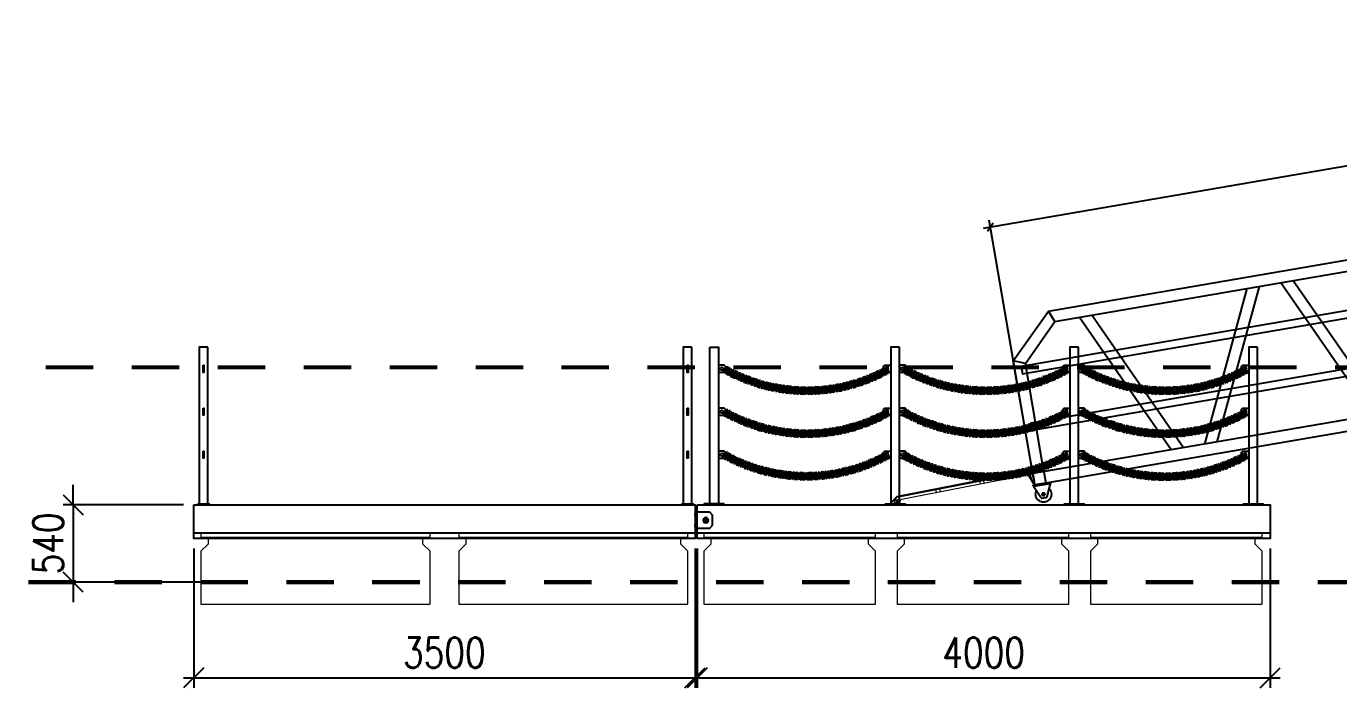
# Model space of a CAD drawing. Extents: x 8796 to 116961, y 24572 to 132726.
# Drawn here: x 70423 to 79586, y 42981 to 47600 of the extents above; entities that cross this region are included whole.
import ezdxf

# ---------------------------------------------------------------- set-up
doc = ezdxf.new("R2010")
doc.units = 0
doc.header["$LTSCALE"] = 1000
doc.header["$MEASUREMENT"] = 0
doc.linetypes.add('CENTER', pattern=[2, 1.25, -0.25, 0.25, -0.25])
doc.linetypes.add('CENTER2', pattern=[28.575, 19.05, -3.175, 3.175, -3.175])
for name, color, linetype, lineweight in [('CAXA0', 7, 'Continuous', 70), ('图框', 7, 'Continuous', 13), ('浮箱', 160, 'Continuous', 20), ('铝斜撑', 241, 'Continuous', 9)]:
    doc.layers.add(name, color=color, linetype=linetype, lineweight=lineweight)
for name, color, linetype in [('hjh350-1200', 170, 'Continuous'), ('铝横梁', 220, 'Continuous'), ('铝通', 4, 'Continuous')]:
    doc.layers.add(name, color=color, linetype=linetype)
doc.styles.add('HZTXT', font='txtw.shx', dxfattribs={"width": 0.8, "bigfont": 'hztxtw.shx'})
doc.dimstyles.new('DIM-50', dxfattribs={"dimscale": 50, "dimtxt": 3, "dimasz": 1, "dimexe": 1, "dimexo": 1, "dimgap": 1, "dimtad": 1, "dimdec": 1, "dimdsep": 46, "dimtxsty": 'HZTXT', "dimblk": 'OBLIQUE', "dimblk1": 'ARCHTICK', "dimblk2": 'OBLIQUE', "dimcen": 0, "dimdle": 1, "dimclrd": 9, "dimclre": 9, "dimclrt": 2, "dimadec": 1, "dimazin": 0, "dimtfac": 1, "dimtdec": 1, "dimtix": 1, "dimtmove": 2, "dimatfit": 3, "dimldrblk": 'OBLIQUE', "dimfxl": 0, "dimtolj": 1, "dimtzin": 0, "dimarcsym": 0})
doc.dimstyles.new('DIM-70', dxfattribs={"dimscale": 70, "dimtxt": 3, "dimasz": 2, "dimexe": 1, "dimexo": 1, "dimgap": 1, "dimtad": 1, "dimdec": 1, "dimdsep": 46, "dimtxsty": 'HZTXT', "dimblk": 'OBLIQUE', "dimcen": 0, "dimdle": 1, "dimclrd": 9, "dimclre": 9, "dimclrt": 2, "dimadec": 1, "dimazin": 0, "dimtfac": 1, "dimtdec": 1, "dimtix": 1, "dimtmove": 2, "dimatfit": 3, "dimldrblk": 'OBLIQUE', "dimfxl": 0, "dimtolj": 1, "dimtzin": 0, "dimarcsym": 0})

# ---------------------------------------------------------------- blocks, each defined once
blk = doc.blocks.new('*U253')
at = {"color": 5, "const_width": 30}
blk.add_lwpolyline([(166.4, 0), (-166.4, 0)], dxfattribs=at)
blk = doc.blocks.new('*U254')
at = {"color": 0, "linetype": 'ByBlock', "lineweight": -2, "transparency": 16777216}
for p in [(2400, 0), (3000, 0), (3600, 0), (4200, 0), (4800, 0), (5400, 0), (6000, 0), (6600, 0), (7200, 0), (7800, 0), (8400, 0), (9000, 0), (9600, 0), (10200, 0), (10800, 0), (11400, 0)]:
    blk.add_blockref('*U253', p, dxfattribs=at)
blk = doc.blocks.new('*U251')
at = {"color": 5, "const_width": 30}
blk.add_lwpolyline([(166.4, 0), (-166.4, 0)], dxfattribs=at)
blk = doc.blocks.new('*U252')
at = {"color": 0, "linetype": 'ByBlock', "lineweight": -2, "transparency": 16777216}
for p in [(2400, 0), (3000, 0), (3600, 0), (4200, 0), (4800, 0), (5400, 0), (6000, 0), (6600, 0), (7200, 0), (7800, 0), (8400, 0), (9000, 0), (9600, 0), (10200, 0), (10800, 0), (11400, 0)]:
    blk.add_blockref('*U251', p, dxfattribs=at)
blk = doc.blocks.new('GW-R')
at = {"color": 3, "linetype": 'CENTER2'}
for p, q in [((8398.2, 1959.9), (8368.2, 1959.9)), ((8383.2, 1944.9), (8383.2, 1974.9))]:
    blk.add_line(p, q, dxfattribs=at)
at = {"color": 1, "linetype": 'CENTER', "ltscale": 0.52}
for p, q in [((8368.9, 1959.9), (8397.5, 1959.9)), ((8383.2, 1974.2), (8383.2, 1945.6))]:
    blk.add_line(p, q, dxfattribs=at)
blk.add_lwpolyline([(8443.2, 2034.9), (8323.2, 2034.9), (8323.2, 2024.9), (8443.2, 2024.9)], close=True)
at = {"color": 0}
for points in [[(8360.4, 1941.6), (8323.2, 2024.9)], [(8405.9, 1941.6), (8443.2, 2024.9)]]:
    blk.add_lwpolyline(points, dxfattribs=at)
blk.add_lwpolyline([(8405.9, 1941.6, -0.317501), (8396.5, 1934.9), (8369.9, 1934.9, -0.317501), (8360.4, 1941.6)], format="xyb")
blk.add_circle((8383.2, 1959.9), 9)
blk.add_circle((8383.2, 1959.9), 9)
blk.add_arc((8383.2, 1959.9), 55, 144.99437, 35.00563)
blk = doc.blocks.new('A$C1CD0366B')
at = {"color": 1, "linetype": 'CENTER', "ltscale": 0.52}
for p, q in [((45.7, 50), (74.3, 50)), ((60, 35.7), (60, 64.3))]:
    blk.add_line(p, q, dxfattribs=at)
blk.add_lwpolyline([(0, 100), (0, 0), (10, 0), (10, 100)], close=True)
blk.add_lwpolyline([(10, 100), (86.7, 73.9, -0.315452), (90, 69.2), (90, 30.8, -0.315452), (86.7, 26.1), (10, 0)], format="xyb")
blk.add_circle((60, 50), 11)
blk = doc.blocks.new('*U198')
at = {"layer": '铝横梁'}
for points in [[(-163.3, -510), (-638.5, 510)], [(-75, -510), (-550.2, 510)], [(75, -510), (550.2, 510)], [(163.3, -510), (638.5, 510)]]:
    blk.add_lwpolyline(points, dxfattribs=at)
blk = doc.blocks.new('*U199')
at = {"color": 0, "linetype": 'ByBlock', "lineweight": -2, "transparency": 16777216}
for p in [(0, 0), (1427, 0), (2854, 0), (4281, 0), (5708, 0)]:
    blk.add_blockref('*U198', p, dxfattribs=at)
blk = doc.blocks.new('GW')
at = {"color": 3}
for points in [[(1209734.3, 2417378.3), (1209734.3, 2418178.3), (1209434.3, 2418478.3), (1202034.3, 2418478.3), (1201734.3, 2418178.3), (1201734.3, 2417378.3)], [(1202067.5, 2418398.3), (1202034.3, 2418478.3)], [(1209401.2, 2418398.3), (1209434.3, 2418478.3)], [(1209654.3, 2417378.3), (1209654.3, 2418145.2), (1209401.2, 2418398.3), (1202067.5, 2418398.3), (1201814.3, 2418145.2), (1201814.3, 2417378.3)], [(1201814.3, 2418145.2), (1201734.3, 2418178.3)], [(1209654.3, 2418145.2), (1209734.3, 2418178.3)]]:
    blk.add_lwpolyline(points, dxfattribs=at)
for points in [[(1201814.3, 2418128.3), (1209686.3, 2418128.3), (1209686.3, 2418078.3), (1201814.3, 2418078.2)], [(1201814.3, 2417728.3), (1209686.3, 2417728.3), (1209686.3, 2417678.3), (1201814.3, 2417678.2)]]:
    blk.add_lwpolyline(points, close=True)
blk.add_lwpolyline([(1201734.3, 2417378.3), (1209734.3, 2417378.3), (1209734.3, 2417298.3), (1201734.3, 2417298.3)], close=True, dxfattribs=at)
at = {"layer": '铝通'}
for points in [[(1201722.1, 2417404.2), (1201814.3, 2417378.3), (1201814.3, 2417298.3), (1201734.3, 2417298.3), (1201701.9, 2417378.9)], [(1209746.5, 2417404.2), (1209654.3, 2417378.3), (1209654.3, 2417298.3), (1209734.3, 2417298.3), (1209766.8, 2417378.9)]]:
    blk.add_lwpolyline(points, dxfattribs=at)
for points in [[(1201734.3, 2417378.3), (1201734.3, 2417321.8), (1201724.3, 2417321.8), (1201714.3, 2417378.3)], [(1209734.3, 2417378.3), (1209734.3, 2417321.8), (1209744.3, 2417321.8), (1209754.3, 2417378.3)]]:
    blk.add_lwpolyline(points, close=True, dxfattribs=at)
for centre in [(1201716, 2417388.3), (1209752.6, 2417388.3)]:
    blk.add_circle(centre, 7, dxfattribs=at)
for centre, start, end in [((1201716, 2417388.3), 69.00242, 213.73945), ((1209752.6, 2417388.3), 326.26055, 110.99758)]:
    blk.add_arc(centre, 17, start, end, dxfattribs=at)
for name, p in [('*U199', (1202881.9, 2417888.3)), ('GW-R', (1201301.1, 2415263.4))]:
    blk.add_blockref(name, p)
at = {"layer": '图框', "rotation": 270.000000000001}
blk.add_blockref('A$C1CD0366B', (1201724.3, 2417298.3), dxfattribs=at)
blk = doc.blocks.new('_Oblique')
at = {"color": 0, "linetype": 'ByBlock', "lineweight": -2}
blk.add_line((-0.5, -0.5), (0.5, 0.5), dxfattribs=at)
blk = doc.blocks.new('*D374')
at = {"color": 9, "lineweight": -2, "transparency": 16777216}
for p, q in [((85087.4, 47559.5), (77104.3, 46188.2)), ((85338.8, 45800.6), (85029.6, 47600.4)), ((77454.2, 44446.2), (77145.1, 46246))]:
    blk.add_line(p, q, dxfattribs=at)
at = {"layer": 'Defpoints', "color": 0, "transparency": 16777216}
for p in [(77153.6, 46196.7), (85347.2, 45751.3), (77462.7, 44397)]:
    blk.add_point(p, dxfattribs=at)
at = {"color": 9, "lineweight": -2, "transparency": 16777216, "xscale": 50, "yscale": 50, "zscale": 50}
for p, rotation in [((85038.1, 47551.1), 9.746884689865425), ((77153.6, 46196.7), 189.7468846898654)]:
    blk.add_blockref('_Oblique', p, dxfattribs=dict(at, rotation=rotation))
at = {"color": 2, "transparency": 16777216, "insert": (81074.6, 46997.1), "char_height": 150, "attachment_point": 5, "rotation": 9.74688, "style": 'HZTXT'}
blk.add_mtext('\\A1;8000', dxfattribs=at)
blk = doc.blocks.new('_ArchTick')
at = {"color": 0, "linetype": 'ByBlock', "const_width": 0.4}
blk.add_lwpolyline([(-0.5, -0.5), (0.5, 0.5)], dxfattribs=at)
blk = doc.blocks.new('ZZ-2')
blk.add_lwpolyline([(125607.4, 24331.4), (125517.4, 24331.4), (125497.4, 24311.4), (125497.4, 24236.4), (125517.4, 24216.4), (125607.4, 24216.4)])
blk.add_lwpolyline([(125617.4, 24211.4), (125607.4, 24211.4), (125607.4, 24336.4), (125617.4, 24336.4)], close=True)
blk.add_circle((125542.4, 24273.9), 18)
at = {"layer": 'Defpoints', "color": 1, "linetype": 'CENTER', "ltscale": 5}
for points in [[(125542.4, 24296.9), (125542.4, 24250.9)], [(125519.4, 24273.9), (125565.4, 24273.9)]]:
    blk.add_lwpolyline(points, dxfattribs=at)
at = {"layer": 'Defpoints', "color": 1, "linetype": 'CENTER', "ltscale": 2}
for points in [[(125602.4, 24311.4), (125612.4, 24311.4), (125622.4, 24311.4)], [(125602.4, 24236.4), (125612.4, 24236.4), (125622.4, 24236.4)]]:
    blk.add_lwpolyline(points, dxfattribs=at)
for points in [[(125617.4, 24302.3), (125617.4, 24320.4), (125607.4, 24320.4), (125607.4, 24302.3)], [(125617.4, 24227.3), (125617.4, 24245.4), (125607.4, 24245.4), (125607.4, 24227.3)]]:
    blk.add_lwpolyline(points, close=True, dxfattribs=at)
blk = doc.blocks.new('A$C32F71815')
at = {"layer": '铝斜撑', "linetype": 'Continuous'}
for p, q in [((3, 20), (0, 20)), ((0, 20), (0, 0)), ((40, 0), (0, 0)), ((3, 20), (3, 3)), ((40, 3), (3, 3)), ((40, 0), (40, 3))]:
    blk.add_line(p, q, dxfattribs=at)
blk = doc.blocks.new('tb')
at = {"lineweight": 0}
h = blk.add_hatch(dxfattribs=at)
h.set_pattern_fill('ANSI31', color=256, scale=0.125, style=0)
h.set_pattern_definition([(45, (-488846.90197, 126237.06756), (-0.2806330038, 0.28063300377), [])])
edge = h.paths.add_edge_path(flags=17)
edge.add_arc((0, 0), 6.5, 0, 360)
edge = h.paths.add_edge_path()
edge.add_arc((0, 0), 10, 0, 360)
for p, q in [((-15, -5), (-15, 15)), ((-15, 15), (943.1, 15)), ((-10, 10), (-10, -5)), ((941.6, 10), (-10, 10)), ((941.6, 10), (982.3, -16.4)), ((943.1, 15), (985, -12.2)), ((-10, -5), (-15, -5)), ((927.3, -10), (927.3, -20)), ((937.3, -30), (957.3, -30)), ((941.3, -23), (953.3, -23)), ((941.3, -30), (941.3, -23)), ((944.8, -23), (944.8, -7)), ((949.8, -23), (949.8, -7)), ((953.3, -30), (953.3, -23)), ((967.3, -10), (967.3, -20)), ((982.3, -16.4), (985, -12.2))]:
    blk.add_line(p, q, dxfattribs=at)
for points in [[(14.2, -10), (14.2, 10), (927.3, 10), (927.3, -10)], [(44.2, 10), (44.2, -10), (14.2, -10), (14.2, 10)], [(356.2, 10), (356.2, -10), (326.2, -10), (326.2, 10)], [(668.3, 10), (668.3, -10), (638.3, -10), (638.3, 10)]]:
    blk.add_lwpolyline(points, close=True, dxfattribs=at)
for radius in [10, 6.5]:
    blk.add_circle((0, 0), radius, dxfattribs=at)
for centre, start, end in [((937.3, -20), 180, 270), ((957.3, -20), 270, 0)]:
    blk.add_arc(centre, 10, start, end, dxfattribs=at)
blk.add_blockref('A$C32F71815', (927.3, -10), dxfattribs=at)
blk = doc.blocks.new('*U241')
at = {"layer": '浮箱'}
blk.add_lwpolyline([(-800, -249.9), (800, -249.9), (800, 119.9), (750, 169.9), (750, 219.9), (800, 219.9), (800, 249.9), (-800, 249.9), (-800, 219.9), (-750, 219.9), (-750, 169.9), (-800, 119.9)], close=True, dxfattribs=at)
blk.add_lwpolyline([(-750, 219.9), (750, 219.9)], dxfattribs=at)
blk = doc.blocks.new('*U242')
at = {"color": 0, "linetype": 'ByBlock', "lineweight": -2, "transparency": 16777216}
for p in [(0, 0), (1800, 0)]:
    blk.add_blockref('*U241', p, dxfattribs=at)
blk = doc.blocks.new('*U243')
at = {"layer": '浮箱'}
blk.add_lwpolyline([(-600, -249.9), (600, -249.9), (600, 119.9), (550, 169.9), (550, 219.9), (600, 219.9), (600, 249.9), (-600, 249.9), (-600, 219.9), (-550, 219.9), (-550, 169.9), (-600, 119.9)], close=True, dxfattribs=at)
blk.add_lwpolyline([(-550, 219.9), (550, 219.9)], dxfattribs=at)
blk = doc.blocks.new('*U244')
at = {"color": 0, "linetype": 'ByBlock', "lineweight": -2, "transparency": 16777216}
for p in [(0, 0), (1350, 0), (2700, 0)]:
    blk.add_blockref('*U243', p, dxfattribs=at)
blk = doc.blocks.new('*D362')
at = {"color": 9, "lineweight": -2, "transparency": 16777216}
for p, q in [((70751.3, 44258.4), (70751.3, 44398.4)), ((71521.8, 44258.4), (70681.3, 44258.4)), ((70751.3, 44258.4), (70751.3, 43718.4)), ((71900.6, 43718.4), (70681.3, 43718.4)), ((70751.3, 43718.4), (70751.3, 43578.4))]:
    blk.add_line(p, q, dxfattribs=at)
at = {"layer": 'Defpoints', "color": 0, "transparency": 16777216}
for p in [(71591.8, 44258.4), (70751.3, 43718.4), (71970.6, 43718.4)]:
    blk.add_point(p, dxfattribs=at)
at = {"color": 9, "lineweight": -2, "transparency": 16777216, "xscale": 140, "yscale": 140, "zscale": 140}
for p, rotation in [((70751.3, 44258.4), 270), ((70751.3, 43718.4), 90)]:
    blk.add_blockref('_Oblique', p, dxfattribs=dict(at, rotation=rotation))
at = {"color": 2, "transparency": 16777216, "insert": (70576.3, 43988.4), "char_height": 210, "attachment_point": 5, "rotation": 90, "style": 'HZTXT'}
blk.add_mtext('\\A1;540', dxfattribs=at)
blk = doc.blocks.new('*D272')
at = {"color": 9, "lineweight": -2, "transparency": 16777216}
for p, q in [((71591.8, 43952.9), (71591.8, 42980.6)), ((75091.7, 43952.9), (75091.7, 42980.6)), ((71521.8, 43050.6), (75161.7, 43050.6))]:
    blk.add_line(p, q, dxfattribs=at)
at = {"layer": 'Defpoints', "color": 0, "transparency": 16777216}
for p in [(71591.8, 44022.9), (75091.7, 44022.9), (75091.7, 43050.6)]:
    blk.add_point(p, dxfattribs=at)
at = {"color": 9, "lineweight": -2, "transparency": 16777216, "xscale": 140, "yscale": 140, "zscale": 140, "rotation": 180}
blk.add_blockref('_Oblique', (71591.8, 43050.6), dxfattribs=at)
at = {"color": 9, "lineweight": -2, "transparency": 16777216, "xscale": 140, "yscale": 140, "zscale": 140}
blk.add_blockref('_Oblique', (75091.7, 43050.6), dxfattribs=at)
at = {"color": 2, "transparency": 16777216, "insert": (73341.8, 43225.6), "char_height": 210, "attachment_point": 5, "style": 'HZTXT'}
blk.add_mtext('\\A1;3500', dxfattribs=at)
blk = doc.blocks.new('*D273')
at = {"color": 9, "lineweight": -2, "transparency": 16777216}
for p, q in [((75106.7, 43952.9), (75106.7, 42980.6)), ((79106.7, 43952.9), (79106.7, 42980.6)), ((75036.7, 43050.6), (79176.7, 43050.6))]:
    blk.add_line(p, q, dxfattribs=at)
at = {"layer": 'Defpoints', "color": 0, "transparency": 16777216}
for p in [(75106.7, 44022.9), (79106.7, 44022.9), (79106.7, 43050.6)]:
    blk.add_point(p, dxfattribs=at)
at = {"color": 9, "lineweight": -2, "transparency": 16777216, "xscale": 140, "yscale": 140, "zscale": 140, "rotation": 180}
blk.add_blockref('_Oblique', (75106.7, 43050.6), dxfattribs=at)
at = {"color": 9, "lineweight": -2, "transparency": 16777216, "xscale": 140, "yscale": 140, "zscale": 140}
blk.add_blockref('_Oblique', (79106.7, 43050.6), dxfattribs=at)
at = {"color": 2, "transparency": 16777216, "insert": (77106.7, 43225.6), "char_height": 210, "attachment_point": 5, "style": 'HZTXT'}
blk.add_mtext('\\A1;4000', dxfattribs=at)
blk = doc.blocks.new('*U63')
blk.add_lwpolyline([(-25, 25), (-25, -25), (15, -25), (25, -15), (25, 15), (15, 25), (-25, 25)])
blk.add_circle((0, 0), 10)
blk = doc.blocks.new('*U64')
at = {"color": 0, "linetype": 'ByBlock', "lineweight": -2, "transparency": 16777216}
for p in [(0, 600), (0, 300), (0, 0)]:
    blk.add_blockref('*U63', p, dxfattribs=at)
blk = doc.blocks.new('*U61')
blk.add_lwpolyline([(-25, 25), (-25, -25), (15, -25), (25, -15), (25, 15), (15, 25), (-25, 25)])
blk.add_circle((0, 0), 10)
blk = doc.blocks.new('*U62')
at = {"color": 0, "linetype": 'ByBlock', "lineweight": -2, "transparency": 16777216}
for p in [(0, 600), (0, 300), (0, 0)]:
    blk.add_blockref('*U61', p, dxfattribs=at)
blk = doc.blocks.new('LG-LZ')
at = {"color": 7}
for points in [[(1136941, 2514483.9), (1137081, 2514483.9), (1137081, 2514477.9), (1136941, 2514477.9), (1136941, 2514483.9)], [(1136955, 2514483.9), (1136955, 2514477.9)], [(1136962, 2514488.9), (1136962, 2514472.9)], [(1136969, 2514483.9), (1136969, 2514477.9)], [(1137053, 2514483.9), (1137053, 2514477.9)], [(1137060, 2514488.9), (1137060, 2514472.9)], [(1137067, 2514483.9), (1137067, 2514477.9)]]:
    blk.add_lwpolyline(points, dxfattribs=at)
at = {"layer": 'hjh350-1200', "color": 6}
blk.add_lwpolyline([(1137041, 2515577.9), (1136981, 2515577.9), (1136981, 2514483.9), (1137041, 2514483.9)], close=True, dxfattribs=at)
at = {"xscale": -1}
blk.add_blockref('*U62', (1136956, 2514827.9), dxfattribs=at)
blk.add_blockref('*U64', (1137066, 2514827.9))
blk = doc.blocks.new('*U223')
at = {"layer": 'CAXA0'}
for p, q in [((22.9, 13.8), (36.3, 14)), ((36.4, 6), (23.1, 5.8)), ((72.4, 15.8), (85.7, 16.6)), ((86.1, 8.6), (72.8, 7.8)), ((36.6, -4.6), (23.2, -4.8)), ((36.7, -12.6), (23.4, -12.8)), ((86.7, -2.1), (73.4, -2.8)), ((87.1, -10.1), (73.8, -10.8))]:
    blk.add_line(p, q, dxfattribs=at)
blk.add_lwpolyline([(71.5, 6.4), (39.6, 4.7, 1), (39.8, -3.3), (72, -1.6, 1), (71.5, 6.4)], format="xyb", dxfattribs=at)
for centre, radius, start, end in [((23.2, 0.5), 13.3, 90.91878, 163.46117), ((23.2, 0.5), 5.33, 90.91878, 132.3284), ((36.5, 0.7), 13.3, 19.62431, 90.91878), ((36.5, 0.7), 13.3, 19.62431, 90.91877), ((36.5, 0.7), 5.33, 49.50915, 90.91877), ((36.5, 0.7), 5.33, 49.50915, 90.91878), ((73.1, 2.5), 13.3, 93.16062, 165.70302), ((73.1, 2.5), 5.33, 93.16062, 134.57024), ((86.4, 3.3), 13.3, 20.61823, 93.16062), ((86.4, 3.3), 13.3, 20.61823, 93.16062), ((86.4, 3.3), 5.33, 51.751, 93.16062), ((86.4, 3.3), 5.33, 51.751, 93.16062), ((23.2, 0.5), 13.3, 198.37638, 270.91877), ((23.2, 0.5), 5.33, 229.50915, 270.91878), ((36.5, 0.7), 5.33, 270.91878, 312.3284), ((36.5, 0.7), 5.33, 270.91878, 312.3284), ((36.5, 0.7), 13.3, 270.91878, 344.71087), ((36.5, 0.7), 13.3, 270.91878, 344.71087), ((73.1, 2.5), 13.3, 200.61823, 273.16062), ((73.1, 2.5), 5.33, 231.751, 273.16063), ((86.4, 3.3), 5.33, 273.16062, 314.57025), ((86.4, 3.3), 5.33, 273.16062, 314.57025), ((86.4, 3.3), 13.3, 273.16062, 345.70302), ((86.4, 3.3), 13.3, 273.16062, 345.70302)]:
    blk.add_arc(centre, radius, start, end, dxfattribs=at)
blk = doc.blocks.new('*U224')
at = {"color": 0, "linetype": 'ByBlock', "lineweight": -2, "transparency": 16777216}
for p, rotation in [((1133087.5, 2514792.3), 332.1169999690284), ((1134101.6, 2514755.6), 23.74112330686542), ((1134147, 2514776.7), 26.19941489438151), ((1133132.2, 2514769.8), 334.5752915565449), ((1133177.8, 2514749.3), 337.0335831440608), ((1133224.2, 2514730.8), 339.4918747315768), ((1133271.4, 2514714.3), 341.9501663190929), ((1133319.2, 2514699.9), 344.408457906609), ((1133863.8, 2514680.2), 11.44966536928477), ((1133912.6, 2514691.1), 13.90795695680105), ((1133960.8, 2514704.2), 16.36624854431703), ((1134008.5, 2514719.3), 18.824540131833), ((1134055.5, 2514736.5), 21.28283171934912), ((1133367.7, 2514687.5), 346.8667494941251), ((1133416.6, 2514677.1), 349.3250410816411), ((1133465.9, 2514668.9), 351.783332669157), ((1133515.5, 2514662.9), 354.2416242566727), ((1133565.4, 2514658.9), 356.699915844189), ((1133615.4, 2514657.1), 359.1582074317055), ((1133665.3, 2514657.4), 1.616499019220556), ((1133715.3, 2514659.9), 4.074790606736444), ((1133765.1, 2514664.5), 6.533082194252587), ((1133814.6, 2514671.3), 8.99137378176869)]:
    blk.add_blockref('*U223', p, dxfattribs=dict(at, rotation=rotation))
blk = doc.blocks.new('*U225')
at = {"layer": 'CAXA0'}
for p, q in [((22.9, 13.8), (36.3, 14)), ((36.4, 6), (23.1, 5.8)), ((72.4, 15.8), (85.7, 16.6)), ((86.1, 8.6), (72.8, 7.8)), ((36.6, -4.6), (23.2, -4.8)), ((36.7, -12.6), (23.4, -12.8)), ((86.7, -2.1), (73.4, -2.8)), ((87.1, -10.1), (73.8, -10.8))]:
    blk.add_line(p, q, dxfattribs=at)
blk.add_lwpolyline([(71.5, 6.4), (39.6, 4.7, 1), (39.8, -3.3), (72, -1.6, 1), (71.5, 6.4)], format="xyb", dxfattribs=at)
for centre, radius, start, end in [((23.2, 0.5), 13.3, 90.91878, 163.46117), ((23.2, 0.5), 5.33, 90.91878, 132.3284), ((36.5, 0.7), 13.3, 19.62431, 90.91878), ((36.5, 0.7), 13.3, 19.62431, 90.91877), ((36.5, 0.7), 5.33, 49.50915, 90.91877), ((36.5, 0.7), 5.33, 49.50915, 90.91878), ((73.1, 2.5), 13.3, 93.16062, 165.70302), ((73.1, 2.5), 5.33, 93.16062, 134.57024), ((86.4, 3.3), 13.3, 20.61823, 93.16062), ((86.4, 3.3), 13.3, 20.61823, 93.16062), ((86.4, 3.3), 5.33, 51.751, 93.16062), ((86.4, 3.3), 5.33, 51.751, 93.16062), ((23.2, 0.5), 13.3, 198.37638, 270.91877), ((23.2, 0.5), 5.33, 229.50915, 270.91878), ((36.5, 0.7), 5.33, 270.91878, 312.3284), ((36.5, 0.7), 5.33, 270.91878, 312.3284), ((36.5, 0.7), 13.3, 270.91878, 344.71087), ((36.5, 0.7), 13.3, 270.91878, 344.71087), ((73.1, 2.5), 13.3, 200.61823, 273.16062), ((73.1, 2.5), 5.33, 231.751, 273.16063), ((86.4, 3.3), 5.33, 273.16062, 314.57025), ((86.4, 3.3), 5.33, 273.16062, 314.57025), ((86.4, 3.3), 13.3, 273.16062, 345.70302), ((86.4, 3.3), 13.3, 273.16062, 345.70302)]:
    blk.add_arc(centre, radius, start, end, dxfattribs=at)
blk = doc.blocks.new('*U213')
at = {"color": 0, "linetype": 'ByBlock', "lineweight": -2, "transparency": 16777216}
for p, rotation in [((1133087.5, 2514792.3), 332.1169999690284), ((1134101.6, 2514755.6), 23.74112330686542), ((1134147, 2514776.7), 26.19941489438151), ((1133132.2, 2514769.8), 334.5752915565449), ((1133177.8, 2514749.3), 337.0335831440608), ((1133224.2, 2514730.8), 339.4918747315768), ((1133271.4, 2514714.3), 341.9501663190929), ((1133319.2, 2514699.9), 344.408457906609), ((1133863.8, 2514680.2), 11.44966536928477), ((1133912.6, 2514691.1), 13.90795695680105), ((1133960.8, 2514704.2), 16.36624854431703), ((1134008.5, 2514719.3), 18.824540131833), ((1134055.5, 2514736.5), 21.28283171934912), ((1133367.7, 2514687.5), 346.8667494941251), ((1133416.6, 2514677.1), 349.3250410816411), ((1133465.9, 2514668.9), 351.783332669157), ((1133515.5, 2514662.9), 354.2416242566727), ((1133565.4, 2514658.9), 356.699915844189), ((1133615.4, 2514657.1), 359.1582074317055), ((1133665.3, 2514657.4), 1.616499019220556), ((1133715.3, 2514659.9), 4.074790606736444), ((1133765.1, 2514664.5), 6.533082194252587), ((1133814.6, 2514671.3), 8.99137378176869)]:
    blk.add_blockref('*U225', p, dxfattribs=dict(at, rotation=rotation))
blk = doc.blocks.new('*U220')
at = {"layer": 'CAXA0'}
for p, q in [((22.9, 13.8), (36.3, 14)), ((36.4, 6), (23.1, 5.8)), ((72.4, 15.8), (85.7, 16.6)), ((86.1, 8.6), (72.8, 7.8)), ((36.6, -4.6), (23.2, -4.8)), ((36.7, -12.6), (23.4, -12.8)), ((86.7, -2.1), (73.4, -2.8)), ((87.1, -10.1), (73.8, -10.8))]:
    blk.add_line(p, q, dxfattribs=at)
blk.add_lwpolyline([(71.5, 6.4), (39.6, 4.7, 1), (39.8, -3.3), (72, -1.6, 1), (71.5, 6.4)], format="xyb", dxfattribs=at)
for centre, radius, start, end in [((23.2, 0.5), 13.3, 90.91878, 163.46117), ((23.2, 0.5), 5.33, 90.91878, 132.3284), ((36.5, 0.7), 13.3, 19.62431, 90.91878), ((36.5, 0.7), 13.3, 19.62431, 90.91877), ((36.5, 0.7), 5.33, 49.50915, 90.91877), ((36.5, 0.7), 5.33, 49.50915, 90.91878), ((73.1, 2.5), 13.3, 93.16062, 165.70302), ((73.1, 2.5), 5.33, 93.16062, 134.57024), ((86.4, 3.3), 13.3, 20.61823, 93.16062), ((86.4, 3.3), 13.3, 20.61823, 93.16062), ((86.4, 3.3), 5.33, 51.751, 93.16062), ((86.4, 3.3), 5.33, 51.751, 93.16062), ((23.2, 0.5), 13.3, 198.37638, 270.91877), ((23.2, 0.5), 5.33, 229.50915, 270.91878), ((36.5, 0.7), 5.33, 270.91878, 312.3284), ((36.5, 0.7), 5.33, 270.91878, 312.3284), ((36.5, 0.7), 13.3, 270.91878, 344.71087), ((36.5, 0.7), 13.3, 270.91878, 344.71087), ((73.1, 2.5), 13.3, 200.61823, 273.16062), ((73.1, 2.5), 5.33, 231.751, 273.16063), ((86.4, 3.3), 5.33, 273.16062, 314.57025), ((86.4, 3.3), 5.33, 273.16062, 314.57025), ((86.4, 3.3), 13.3, 273.16062, 345.70302), ((86.4, 3.3), 13.3, 273.16062, 345.70302)]:
    blk.add_arc(centre, radius, start, end, dxfattribs=at)
blk = doc.blocks.new('*U222')
at = {"color": 0, "linetype": 'ByBlock', "lineweight": -2, "transparency": 16777216}
for p, rotation in [((1133087.5, 2514792.3), 332.1169999690284), ((1134101.6, 2514755.6), 23.74112330686542), ((1134147, 2514776.7), 26.19941489438151), ((1133132.2, 2514769.8), 334.5752915565449), ((1133177.8, 2514749.3), 337.0335831440608), ((1133224.2, 2514730.8), 339.4918747315768), ((1133271.4, 2514714.3), 341.9501663190929), ((1133319.2, 2514699.9), 344.408457906609), ((1133863.8, 2514680.2), 11.44966536928477), ((1133912.6, 2514691.1), 13.90795695680105), ((1133960.8, 2514704.2), 16.36624854431703), ((1134008.5, 2514719.3), 18.824540131833), ((1134055.5, 2514736.5), 21.28283171934912), ((1133367.7, 2514687.5), 346.8667494941251), ((1133416.6, 2514677.1), 349.3250410816411), ((1133465.9, 2514668.9), 351.783332669157), ((1133515.5, 2514662.9), 354.2416242566727), ((1133565.4, 2514658.9), 356.699915844189), ((1133615.4, 2514657.1), 359.1582074317055), ((1133665.3, 2514657.4), 1.616499019220556), ((1133715.3, 2514659.9), 4.074790606736444), ((1133765.1, 2514664.5), 6.533082194252587), ((1133814.6, 2514671.3), 8.99137378176869)]:
    blk.add_blockref('*U220', p, dxfattribs=dict(at, rotation=rotation))
blk = doc.blocks.new('*U210')
at = {"layer": 'CAXA0'}
for p, q in [((22.9, 13.8), (36.3, 14)), ((36.4, 6), (23.1, 5.8)), ((72.4, 15.8), (85.7, 16.6)), ((86.1, 8.6), (72.8, 7.8)), ((36.6, -4.6), (23.2, -4.8)), ((36.7, -12.6), (23.4, -12.8)), ((86.7, -2.1), (73.4, -2.8)), ((87.1, -10.1), (73.8, -10.8))]:
    blk.add_line(p, q, dxfattribs=at)
blk.add_lwpolyline([(71.5, 6.4), (39.6, 4.7, 1), (39.8, -3.3), (72, -1.6, 1), (71.5, 6.4)], format="xyb", dxfattribs=at)
for centre, radius, start, end in [((23.2, 0.5), 13.3, 90.91878, 163.46117), ((23.2, 0.5), 5.33, 90.91878, 132.3284), ((36.5, 0.7), 13.3, 19.62431, 90.91878), ((36.5, 0.7), 13.3, 19.62431, 90.91877), ((36.5, 0.7), 5.33, 49.50915, 90.91877), ((36.5, 0.7), 5.33, 49.50915, 90.91878), ((73.1, 2.5), 13.3, 93.16062, 165.70302), ((73.1, 2.5), 5.33, 93.16062, 134.57024), ((86.4, 3.3), 13.3, 20.61823, 93.16062), ((86.4, 3.3), 13.3, 20.61823, 93.16062), ((86.4, 3.3), 5.33, 51.751, 93.16062), ((86.4, 3.3), 5.33, 51.751, 93.16062), ((23.2, 0.5), 13.3, 198.37638, 270.91877), ((23.2, 0.5), 5.33, 229.50915, 270.91878), ((36.5, 0.7), 5.33, 270.91878, 312.3284), ((36.5, 0.7), 5.33, 270.91878, 312.3284), ((36.5, 0.7), 13.3, 270.91878, 344.71087), ((36.5, 0.7), 13.3, 270.91878, 344.71087), ((73.1, 2.5), 13.3, 200.61823, 273.16062), ((73.1, 2.5), 5.33, 231.751, 273.16063), ((86.4, 3.3), 5.33, 273.16062, 314.57025), ((86.4, 3.3), 5.33, 273.16062, 314.57025), ((86.4, 3.3), 13.3, 273.16062, 345.70302), ((86.4, 3.3), 13.3, 273.16062, 345.70302)]:
    blk.add_arc(centre, radius, start, end, dxfattribs=at)
blk = doc.blocks.new('*U211')
at = {"color": 0, "linetype": 'ByBlock', "lineweight": -2, "transparency": 16777216}
for p, rotation in [((1133087.5, 2514792.3), 332.1169999690284), ((1134101.6, 2514755.6), 23.74112330686542), ((1134147, 2514776.7), 26.19941489438151), ((1133132.2, 2514769.8), 334.5752915565449), ((1133177.8, 2514749.3), 337.0335831440608), ((1133224.2, 2514730.8), 339.4918747315768), ((1133271.4, 2514714.3), 341.9501663190929), ((1133319.2, 2514699.9), 344.408457906609), ((1133863.8, 2514680.2), 11.44966536928477), ((1133912.6, 2514691.1), 13.90795695680105), ((1133960.8, 2514704.2), 16.36624854431703), ((1134008.5, 2514719.3), 18.824540131833), ((1134055.5, 2514736.5), 21.28283171934912), ((1133367.7, 2514687.5), 346.8667494941251), ((1133416.6, 2514677.1), 349.3250410816411), ((1133465.9, 2514668.9), 351.783332669157), ((1133515.5, 2514662.9), 354.2416242566727), ((1133565.4, 2514658.9), 356.699915844189), ((1133615.4, 2514657.1), 359.1582074317055), ((1133665.3, 2514657.4), 1.616499019220556), ((1133715.3, 2514659.9), 4.074790606736444), ((1133765.1, 2514664.5), 6.533082194252587), ((1133814.6, 2514671.3), 8.99137378176869)]:
    blk.add_blockref('*U210', p, dxfattribs=dict(at, rotation=rotation))
blk = doc.blocks.new('*U212')
at = {"layer": 'CAXA0'}
for p, q in [((22.9, 13.8), (36.3, 14)), ((36.4, 6), (23.1, 5.8)), ((72.4, 15.8), (85.7, 16.6)), ((86.1, 8.6), (72.8, 7.8)), ((36.6, -4.6), (23.2, -4.8)), ((36.7, -12.6), (23.4, -12.8)), ((86.7, -2.1), (73.4, -2.8)), ((87.1, -10.1), (73.8, -10.8))]:
    blk.add_line(p, q, dxfattribs=at)
blk.add_lwpolyline([(71.5, 6.4), (39.6, 4.7, 1), (39.8, -3.3), (72, -1.6, 1), (71.5, 6.4)], format="xyb", dxfattribs=at)
for centre, radius, start, end in [((23.2, 0.5), 13.3, 90.91878, 163.46117), ((23.2, 0.5), 5.33, 90.91878, 132.3284), ((36.5, 0.7), 13.3, 19.62431, 90.91878), ((36.5, 0.7), 13.3, 19.62431, 90.91877), ((36.5, 0.7), 5.33, 49.50915, 90.91877), ((36.5, 0.7), 5.33, 49.50915, 90.91878), ((73.1, 2.5), 13.3, 93.16062, 165.70302), ((73.1, 2.5), 5.33, 93.16062, 134.57024), ((86.4, 3.3), 13.3, 20.61823, 93.16062), ((86.4, 3.3), 13.3, 20.61823, 93.16062), ((86.4, 3.3), 5.33, 51.751, 93.16062), ((86.4, 3.3), 5.33, 51.751, 93.16062), ((23.2, 0.5), 13.3, 198.37638, 270.91877), ((23.2, 0.5), 5.33, 229.50915, 270.91878), ((36.5, 0.7), 5.33, 270.91878, 312.3284), ((36.5, 0.7), 5.33, 270.91878, 312.3284), ((36.5, 0.7), 13.3, 270.91878, 344.71087), ((36.5, 0.7), 13.3, 270.91878, 344.71087), ((73.1, 2.5), 13.3, 200.61823, 273.16062), ((73.1, 2.5), 5.33, 231.751, 273.16063), ((86.4, 3.3), 5.33, 273.16062, 314.57025), ((86.4, 3.3), 5.33, 273.16062, 314.57025), ((86.4, 3.3), 13.3, 273.16062, 345.70302), ((86.4, 3.3), 13.3, 273.16062, 345.70302)]:
    blk.add_arc(centre, radius, start, end, dxfattribs=at)
blk = doc.blocks.new('*U216')
at = {"color": 0, "linetype": 'ByBlock', "lineweight": -2, "transparency": 16777216}
for p, rotation in [((1133087.5, 2514792.3), 332.1169999690284), ((1134101.6, 2514755.6), 23.74112330686542), ((1134147, 2514776.7), 26.19941489438151), ((1133132.2, 2514769.8), 334.5752915565449), ((1133177.8, 2514749.3), 337.0335831440608), ((1133224.2, 2514730.8), 339.4918747315768), ((1133271.4, 2514714.3), 341.9501663190929), ((1133319.2, 2514699.9), 344.408457906609), ((1133863.8, 2514680.2), 11.44966536928477), ((1133912.6, 2514691.1), 13.90795695680105), ((1133960.8, 2514704.2), 16.36624854431703), ((1134008.5, 2514719.3), 18.824540131833), ((1134055.5, 2514736.5), 21.28283171934912), ((1133367.7, 2514687.5), 346.8667494941251), ((1133416.6, 2514677.1), 349.3250410816411), ((1133465.9, 2514668.9), 351.783332669157), ((1133515.5, 2514662.9), 354.2416242566727), ((1133565.4, 2514658.9), 356.699915844189), ((1133615.4, 2514657.1), 359.1582074317055), ((1133665.3, 2514657.4), 1.616499019220556), ((1133715.3, 2514659.9), 4.074790606736444), ((1133765.1, 2514664.5), 6.533082194252587), ((1133814.6, 2514671.3), 8.99137378176869)]:
    blk.add_blockref('*U212', p, dxfattribs=dict(at, rotation=rotation))
blk = doc.blocks.new('*U217')
at = {"layer": 'CAXA0'}
for p, q in [((22.9, 13.8), (36.3, 14)), ((36.4, 6), (23.1, 5.8)), ((72.4, 15.8), (85.7, 16.6)), ((86.1, 8.6), (72.8, 7.8)), ((36.6, -4.6), (23.2, -4.8)), ((36.7, -12.6), (23.4, -12.8)), ((86.7, -2.1), (73.4, -2.8)), ((87.1, -10.1), (73.8, -10.8))]:
    blk.add_line(p, q, dxfattribs=at)
blk.add_lwpolyline([(71.5, 6.4), (39.6, 4.7, 1), (39.8, -3.3), (72, -1.6, 1), (71.5, 6.4)], format="xyb", dxfattribs=at)
for centre, radius, start, end in [((23.2, 0.5), 13.3, 90.91878, 163.46117), ((23.2, 0.5), 5.33, 90.91878, 132.3284), ((36.5, 0.7), 13.3, 19.62431, 90.91878), ((36.5, 0.7), 13.3, 19.62431, 90.91877), ((36.5, 0.7), 5.33, 49.50915, 90.91877), ((36.5, 0.7), 5.33, 49.50915, 90.91878), ((73.1, 2.5), 13.3, 93.16062, 165.70302), ((73.1, 2.5), 5.33, 93.16062, 134.57024), ((86.4, 3.3), 13.3, 20.61823, 93.16062), ((86.4, 3.3), 13.3, 20.61823, 93.16062), ((86.4, 3.3), 5.33, 51.751, 93.16062), ((86.4, 3.3), 5.33, 51.751, 93.16062), ((23.2, 0.5), 13.3, 198.37638, 270.91877), ((23.2, 0.5), 5.33, 229.50915, 270.91878), ((36.5, 0.7), 5.33, 270.91878, 312.3284), ((36.5, 0.7), 5.33, 270.91878, 312.3284), ((36.5, 0.7), 13.3, 270.91878, 344.71087), ((36.5, 0.7), 13.3, 270.91878, 344.71087), ((73.1, 2.5), 13.3, 200.61823, 273.16062), ((73.1, 2.5), 5.33, 231.751, 273.16063), ((86.4, 3.3), 5.33, 273.16062, 314.57025), ((86.4, 3.3), 5.33, 273.16062, 314.57025), ((86.4, 3.3), 13.3, 273.16062, 345.70302), ((86.4, 3.3), 13.3, 273.16062, 345.70302)]:
    blk.add_arc(centre, radius, start, end, dxfattribs=at)
blk = doc.blocks.new('*U209')
at = {"color": 0, "linetype": 'ByBlock', "lineweight": -2, "transparency": 16777216}
for p, rotation in [((1133087.5, 2514792.3), 332.1169999690284), ((1134101.6, 2514755.6), 23.74112330686542), ((1134147, 2514776.7), 26.19941489438151), ((1133132.2, 2514769.8), 334.5752915565449), ((1133177.8, 2514749.3), 337.0335831440608), ((1133224.2, 2514730.8), 339.4918747315768), ((1133271.4, 2514714.3), 341.9501663190929), ((1133319.2, 2514699.9), 344.408457906609), ((1133863.8, 2514680.2), 11.44966536928477), ((1133912.6, 2514691.1), 13.90795695680105), ((1133960.8, 2514704.2), 16.36624854431703), ((1134008.5, 2514719.3), 18.824540131833), ((1134055.5, 2514736.5), 21.28283171934912), ((1133367.7, 2514687.5), 346.8667494941251), ((1133416.6, 2514677.1), 349.3250410816411), ((1133465.9, 2514668.9), 351.783332669157), ((1133515.5, 2514662.9), 354.2416242566727), ((1133565.4, 2514658.9), 356.699915844189), ((1133615.4, 2514657.1), 359.1582074317055), ((1133665.3, 2514657.4), 1.616499019220556), ((1133715.3, 2514659.9), 4.074790606736444), ((1133765.1, 2514664.5), 6.533082194252587), ((1133814.6, 2514671.3), 8.99137378176869)]:
    blk.add_blockref('*U217', p, dxfattribs=dict(at, rotation=rotation))
blk = doc.blocks.new('*U221')
at = {"layer": 'CAXA0'}
for p, q in [((22.9, 13.8), (36.3, 14)), ((36.4, 6), (23.1, 5.8)), ((72.4, 15.8), (85.7, 16.6)), ((86.1, 8.6), (72.8, 7.8)), ((36.6, -4.6), (23.2, -4.8)), ((36.7, -12.6), (23.4, -12.8)), ((86.7, -2.1), (73.4, -2.8)), ((87.1, -10.1), (73.8, -10.8))]:
    blk.add_line(p, q, dxfattribs=at)
blk.add_lwpolyline([(71.5, 6.4), (39.6, 4.7, 1), (39.8, -3.3), (72, -1.6, 1), (71.5, 6.4)], format="xyb", dxfattribs=at)
for centre, radius, start, end in [((23.2, 0.5), 13.3, 90.91878, 163.46117), ((23.2, 0.5), 5.33, 90.91878, 132.3284), ((36.5, 0.7), 13.3, 19.62431, 90.91878), ((36.5, 0.7), 13.3, 19.62431, 90.91877), ((36.5, 0.7), 5.33, 49.50915, 90.91877), ((36.5, 0.7), 5.33, 49.50915, 90.91878), ((73.1, 2.5), 13.3, 93.16062, 165.70302), ((73.1, 2.5), 5.33, 93.16062, 134.57024), ((86.4, 3.3), 13.3, 20.61823, 93.16062), ((86.4, 3.3), 13.3, 20.61823, 93.16062), ((86.4, 3.3), 5.33, 51.751, 93.16062), ((86.4, 3.3), 5.33, 51.751, 93.16062), ((23.2, 0.5), 13.3, 198.37638, 270.91877), ((23.2, 0.5), 5.33, 229.50915, 270.91878), ((36.5, 0.7), 5.33, 270.91878, 312.3284), ((36.5, 0.7), 5.33, 270.91878, 312.3284), ((36.5, 0.7), 13.3, 270.91878, 344.71087), ((36.5, 0.7), 13.3, 270.91878, 344.71087), ((73.1, 2.5), 13.3, 200.61823, 273.16062), ((73.1, 2.5), 5.33, 231.751, 273.16063), ((86.4, 3.3), 5.33, 273.16062, 314.57025), ((86.4, 3.3), 5.33, 273.16062, 314.57025), ((86.4, 3.3), 13.3, 273.16062, 345.70302), ((86.4, 3.3), 13.3, 273.16062, 345.70302)]:
    blk.add_arc(centre, radius, start, end, dxfattribs=at)
blk = doc.blocks.new('*U214')
at = {"color": 0, "linetype": 'ByBlock', "lineweight": -2, "transparency": 16777216}
for p, rotation in [((1133087.5, 2514792.3), 332.1169999690284), ((1134101.6, 2514755.6), 23.74112330686542), ((1134147, 2514776.7), 26.19941489438151), ((1133132.2, 2514769.8), 334.5752915565449), ((1133177.8, 2514749.3), 337.0335831440608), ((1133224.2, 2514730.8), 339.4918747315768), ((1133271.4, 2514714.3), 341.9501663190929), ((1133319.2, 2514699.9), 344.408457906609), ((1133863.8, 2514680.2), 11.44966536928477), ((1133912.6, 2514691.1), 13.90795695680105), ((1133960.8, 2514704.2), 16.36624854431703), ((1134008.5, 2514719.3), 18.824540131833), ((1134055.5, 2514736.5), 21.28283171934912), ((1133367.7, 2514687.5), 346.8667494941251), ((1133416.6, 2514677.1), 349.3250410816411), ((1133465.9, 2514668.9), 351.783332669157), ((1133515.5, 2514662.9), 354.2416242566727), ((1133565.4, 2514658.9), 356.699915844189), ((1133615.4, 2514657.1), 359.1582074317055), ((1133665.3, 2514657.4), 1.616499019220556), ((1133715.3, 2514659.9), 4.074790606736444), ((1133765.1, 2514664.5), 6.533082194252587), ((1133814.6, 2514671.3), 8.99137378176869)]:
    blk.add_blockref('*U221', p, dxfattribs=dict(at, rotation=rotation))
blk = doc.blocks.new('*U215')
at = {"layer": 'CAXA0'}
for p, q in [((22.9, 13.8), (36.3, 14)), ((36.4, 6), (23.1, 5.8)), ((72.4, 15.8), (85.7, 16.6)), ((86.1, 8.6), (72.8, 7.8)), ((36.6, -4.6), (23.2, -4.8)), ((36.7, -12.6), (23.4, -12.8)), ((86.7, -2.1), (73.4, -2.8)), ((87.1, -10.1), (73.8, -10.8))]:
    blk.add_line(p, q, dxfattribs=at)
blk.add_lwpolyline([(71.5, 6.4), (39.6, 4.7, 1), (39.8, -3.3), (72, -1.6, 1), (71.5, 6.4)], format="xyb", dxfattribs=at)
for centre, radius, start, end in [((23.2, 0.5), 13.3, 90.91878, 163.46117), ((23.2, 0.5), 5.33, 90.91878, 132.3284), ((36.5, 0.7), 13.3, 19.62431, 90.91878), ((36.5, 0.7), 13.3, 19.62431, 90.91877), ((36.5, 0.7), 5.33, 49.50915, 90.91877), ((36.5, 0.7), 5.33, 49.50915, 90.91878), ((73.1, 2.5), 13.3, 93.16062, 165.70302), ((73.1, 2.5), 5.33, 93.16062, 134.57024), ((86.4, 3.3), 13.3, 20.61823, 93.16062), ((86.4, 3.3), 13.3, 20.61823, 93.16062), ((86.4, 3.3), 5.33, 51.751, 93.16062), ((86.4, 3.3), 5.33, 51.751, 93.16062), ((23.2, 0.5), 13.3, 198.37638, 270.91877), ((23.2, 0.5), 5.33, 229.50915, 270.91878), ((36.5, 0.7), 5.33, 270.91878, 312.3284), ((36.5, 0.7), 5.33, 270.91878, 312.3284), ((36.5, 0.7), 13.3, 270.91878, 344.71087), ((36.5, 0.7), 13.3, 270.91878, 344.71087), ((73.1, 2.5), 13.3, 200.61823, 273.16062), ((73.1, 2.5), 5.33, 231.751, 273.16063), ((86.4, 3.3), 5.33, 273.16062, 314.57025), ((86.4, 3.3), 5.33, 273.16062, 314.57025), ((86.4, 3.3), 13.3, 273.16062, 345.70302), ((86.4, 3.3), 13.3, 273.16062, 345.70302)]:
    blk.add_arc(centre, radius, start, end, dxfattribs=at)
blk = doc.blocks.new('*U218')
at = {"color": 0, "linetype": 'ByBlock', "lineweight": -2, "transparency": 16777216}
for p, rotation in [((1133087.5, 2514792.3), 332.1169999690284), ((1134101.6, 2514755.6), 23.74112330686542), ((1134147, 2514776.7), 26.19941489438151), ((1133132.2, 2514769.8), 334.5752915565449), ((1133177.8, 2514749.3), 337.0335831440608), ((1133224.2, 2514730.8), 339.4918747315768), ((1133271.4, 2514714.3), 341.9501663190929), ((1133319.2, 2514699.9), 344.408457906609), ((1133863.8, 2514680.2), 11.44966536928477), ((1133912.6, 2514691.1), 13.90795695680105), ((1133960.8, 2514704.2), 16.36624854431703), ((1134008.5, 2514719.3), 18.824540131833), ((1134055.5, 2514736.5), 21.28283171934912), ((1133367.7, 2514687.5), 346.8667494941251), ((1133416.6, 2514677.1), 349.3250410816411), ((1133465.9, 2514668.9), 351.783332669157), ((1133515.5, 2514662.9), 354.2416242566727), ((1133565.4, 2514658.9), 356.699915844189), ((1133615.4, 2514657.1), 359.1582074317055), ((1133665.3, 2514657.4), 1.616499019220556), ((1133715.3, 2514659.9), 4.074790606736444), ((1133765.1, 2514664.5), 6.533082194252587), ((1133814.6, 2514671.3), 8.99137378176869)]:
    blk.add_blockref('*U215', p, dxfattribs=dict(at, rotation=rotation))
blk = doc.blocks.new('*U219')
at = {"layer": 'CAXA0'}
for p, q in [((22.9, 13.8), (36.3, 14)), ((36.4, 6), (23.1, 5.8)), ((72.4, 15.8), (85.7, 16.6)), ((86.1, 8.6), (72.8, 7.8)), ((36.6, -4.6), (23.2, -4.8)), ((36.7, -12.6), (23.4, -12.8)), ((86.7, -2.1), (73.4, -2.8)), ((87.1, -10.1), (73.8, -10.8))]:
    blk.add_line(p, q, dxfattribs=at)
blk.add_lwpolyline([(71.5, 6.4), (39.6, 4.7, 1), (39.8, -3.3), (72, -1.6, 1), (71.5, 6.4)], format="xyb", dxfattribs=at)
for centre, radius, start, end in [((23.2, 0.5), 13.3, 90.91878, 163.46117), ((23.2, 0.5), 5.33, 90.91878, 132.3284), ((36.5, 0.7), 13.3, 19.62431, 90.91878), ((36.5, 0.7), 13.3, 19.62431, 90.91877), ((36.5, 0.7), 5.33, 49.50915, 90.91877), ((36.5, 0.7), 5.33, 49.50915, 90.91878), ((73.1, 2.5), 13.3, 93.16062, 165.70302), ((73.1, 2.5), 5.33, 93.16062, 134.57024), ((86.4, 3.3), 13.3, 20.61823, 93.16062), ((86.4, 3.3), 13.3, 20.61823, 93.16062), ((86.4, 3.3), 5.33, 51.751, 93.16062), ((86.4, 3.3), 5.33, 51.751, 93.16062), ((23.2, 0.5), 13.3, 198.37638, 270.91877), ((23.2, 0.5), 5.33, 229.50915, 270.91878), ((36.5, 0.7), 5.33, 270.91878, 312.3284), ((36.5, 0.7), 5.33, 270.91878, 312.3284), ((36.5, 0.7), 13.3, 270.91878, 344.71087), ((36.5, 0.7), 13.3, 270.91878, 344.71087), ((73.1, 2.5), 13.3, 200.61823, 273.16062), ((73.1, 2.5), 5.33, 231.751, 273.16063), ((86.4, 3.3), 5.33, 273.16062, 314.57025), ((86.4, 3.3), 5.33, 273.16062, 314.57025), ((86.4, 3.3), 13.3, 273.16062, 345.70302), ((86.4, 3.3), 13.3, 273.16062, 345.70302)]:
    blk.add_arc(centre, radius, start, end, dxfattribs=at)
blk = doc.blocks.new('*U226')
at = {"color": 0, "linetype": 'ByBlock', "lineweight": -2, "transparency": 16777216}
for p, rotation in [((1133087.5, 2514792.3), 332.1169999690284), ((1134101.6, 2514755.6), 23.74112330686542), ((1134147, 2514776.7), 26.19941489438151), ((1133132.2, 2514769.8), 334.5752915565449), ((1133177.8, 2514749.3), 337.0335831440608), ((1133224.2, 2514730.8), 339.4918747315768), ((1133271.4, 2514714.3), 341.9501663190929), ((1133319.2, 2514699.9), 344.408457906609), ((1133863.8, 2514680.2), 11.44966536928477), ((1133912.6, 2514691.1), 13.90795695680105), ((1133960.8, 2514704.2), 16.36624854431703), ((1134008.5, 2514719.3), 18.824540131833), ((1134055.5, 2514736.5), 21.28283171934912), ((1133367.7, 2514687.5), 346.8667494941251), ((1133416.6, 2514677.1), 349.3250410816411), ((1133465.9, 2514668.9), 351.783332669157), ((1133515.5, 2514662.9), 354.2416242566727), ((1133565.4, 2514658.9), 356.699915844189), ((1133615.4, 2514657.1), 359.1582074317055), ((1133665.3, 2514657.4), 1.616499019220556), ((1133715.3, 2514659.9), 4.074790606736444), ((1133765.1, 2514664.5), 6.533082194252587), ((1133814.6, 2514671.3), 8.99137378176869)]:
    blk.add_blockref('*U219', p, dxfattribs=dict(at, rotation=rotation))
blk = doc.blocks.new('*U66')
blk.add_lwpolyline([(-25, 25), (-25, -25), (15, -25), (25, -15), (25, 15), (15, 25), (-25, 25)])
blk.add_circle((0, 0), 10)
blk = doc.blocks.new('*U67')
at = {"color": 0, "linetype": 'ByBlock', "lineweight": -2, "transparency": 16777216}
for p in [(0, 600), (0, 300), (0, 0)]:
    blk.add_blockref('*U66', p, dxfattribs=at)
blk = doc.blocks.new('LG-DB-LZ')
at = {"color": 7}
for points in [[(1142793, 2514483.9), (1142933, 2514483.9), (1142933, 2514477.9), (1142793, 2514477.9), (1142793, 2514483.9)], [(1142807, 2514483.9), (1142807, 2514477.9)], [(1142814, 2514488.9), (1142814, 2514472.9)], [(1142821, 2514483.9), (1142821, 2514477.9)], [(1142905, 2514483.9), (1142905, 2514477.9)], [(1142912, 2514488.9), (1142912, 2514472.9)], [(1142919, 2514483.9), (1142919, 2514477.9)]]:
    blk.add_lwpolyline(points, dxfattribs=at)
at = {"layer": 'hjh350-1200', "color": 6}
blk.add_lwpolyline([(1142893, 2515577.9), (1142833, 2515577.9), (1142833, 2514483.9), (1142893, 2514483.9)], close=True, dxfattribs=at)
at = {"xscale": -1}
blk.add_blockref('*U67', (1142808, 2514827.9), dxfattribs=at)
blk = doc.blocks.new('DGREXD')
for centre in [(659417.1, 100251.1), (660666.2, 100251.1), (661917.1, 100251.1), (659417.1, 99951.1), (660667.1, 99951.1), (661916.2, 99951.1), (659412.7, 99653.9), (660667.1, 99651.1), (661916.2, 99651.1)]:
    blk.add_arc(centre, 1165.4, 240.24928, 296.01528)
at = {"xscale": -1}
blk.add_blockref('LG-DB-LZ', (1801633.1, -2416188.5), dxfattribs=at)
for name, p in [('LG-LZ', (-476977.1, -2416188.5)), ('LG-LZ', (-475727.1, -2416188.5)), ('LG-DB-LZ', (-480329.5, -2416188.5))]:
    blk.add_blockref(name, p)
at = {"rotation": 358.1322842162513}
for name, p in [('*U222', (-555608.8, -2377287.3)), ('*U211', (-554359.7, -2377287.3)), ('*U214', (-553108.8, -2377287.3)), ('*U213', (-555608.8, -2377587.3)), ('*U216', (-554358.8, -2377587.3)), ('*U218', (-553109.7, -2377587.3)), ('*U224', (-555613.2, -2377884.5)), ('*U209', (-554358.8, -2377887.3)), ('*U226', (-553109.7, -2377887.3))]:
    blk.add_blockref(name, p, dxfattribs=at)
blk = doc.blocks.new('*U262')
for points in [[(-2.7, 427.5), (3.3, 427.5), (3.3, 377.5), (-2.7, 377.5)], [(-2.7, 127.5), (3.3, 127.5), (3.3, 77.5), (-2.7, 77.5)], [(-2.7, -172.5), (3.3, -172.5), (3.3, -222.5), (-2.7, -222.5)]]:
    blk.add_lwpolyline(points, close=True)
at = {"color": 7}
for points in [[(-40, -541.5), (40, -541.5), (40, -547.5), (-40, -547.5), (-40, -541.5)], [(-7, -541.5), (-7, -547.5)], [(0, -536.5), (0, -552.5)], [(7, -541.5), (7, -547.5)]]:
    blk.add_lwpolyline(points, dxfattribs=at)
at = {"layer": 'hjh350-1200', "color": 6}
blk.add_lwpolyline([(30, 552.5), (-30, 552.5), (-30, -541.5), (30, -541.5)], close=True, dxfattribs=at)
blk = doc.blocks.new('*U263')
at = {"color": 0, "linetype": 'ByBlock', "lineweight": -2, "transparency": 16777216}
for p in [(0, 0), (3380, 0)]:
    blk.add_blockref('*U262', p, dxfattribs=at)

msp = doc.modelspace()

# ---------------------------------------------------------------- linework, layer by layer
at = {"color": 3}
for points in [[(71591.78, 44258.38), (75091.73, 44258.38), (75091.73, 44022.88), (71591.78, 44022.88)], [(75106.73, 44258.38), (79106.68, 44258.38), (79106.68, 44022.88), (75106.73, 44022.88)]]:
    msp.add_lwpolyline(points, close=True, dxfattribs=at)
for points in [[(71591.78, 44063.36), (75091.73, 44063.36)], [(75106.73, 44063.36), (79106.68, 44063.36)]]:
    msp.add_lwpolyline(points, dxfattribs=at)

# ---------------------------------------------------------------- block references
at = {"xscale": -1}
for name, p, rotation in [('GW', (1678973.12, -2133205.53), 9.746872742625188), ('tb', (77429.43, 44482.57), 11.07546099757289)]:
    msp.add_blockref(name, p, dxfattribs=dict(at, rotation=rotation))
for name, p in [('*U263', (71659.78, 44805.87)), ('DGREXD', (-583545.4, -54031.01)), ('*U252', (68325.84, 45218.42)), ('*U242', (72441.73, 43813.5)), ('*U244', (75752.35, 43813.5)), ('*U254', (68204.22, 43718.42))]:
    msp.add_blockref(name, p)
msp.add_blockref('ZZ-2', (200709.16, 19876.82), dxfattribs=at)

# ---------------------------------------------------------------- dimensions: what is measured, and where the dimension line sits
dim = msp.add_aligned_dim(p1=(85347.23, 45751.33), p2=(77462.7, 44396.96), distance=-1826.11, dimstyle='DIM-50')
dim.commit()
dim.dimension.update_dxf_attribs({"geometry": '*D374', "text_midpoint": (81074.65, 46997.09)})
dim = msp.add_linear_dim(base=(70751.32, 43718.42), p1=(71591.78, 44258.38), p2=(71970.6, 43718.42), angle=90, dimstyle='DIM-70')
dim.commit()
dim.dimension.update_dxf_attribs({"geometry": '*D362', "text_midpoint": (70576.32, 43988.4)})
for base, p1, p2, picture, middle in [((75091.7321, 43050.5769), (71591.7795, 44022.8842), (75091.7321, 44022.8842), '*D272', (73341.7558, 43225.5769)), ((79106.6848, 43050.5769), (75106.7321, 44022.8838), (79106.6848, 44022.8838), '*D273', (77106.7085, 43225.5769))]:
    dim = msp.add_linear_dim(base=base, p1=p1, p2=p2, dimstyle='DIM-70')
    dim.commit()
    dim.dimension.update_dxf_attribs({"geometry": picture, "text_midpoint": middle})

doc.saveas('drawing.dxf')
